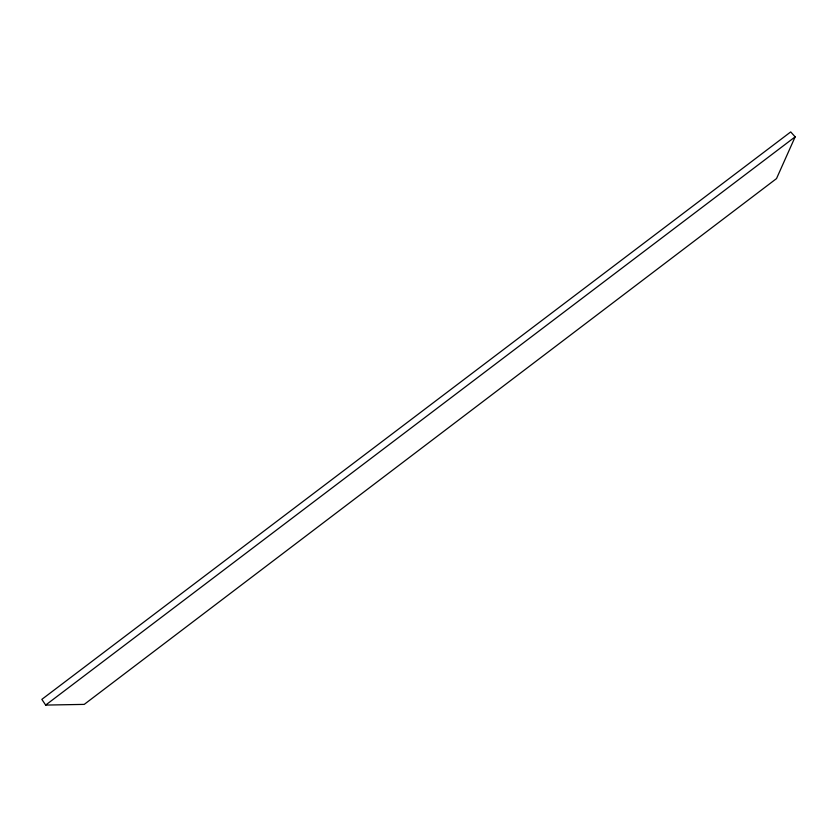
<?xml version="1.0" encoding="UTF-8"?>
<svg xmlns="http://www.w3.org/2000/svg" width="837" height="837" viewBox="0 0 837 837"><rect width="100%" height="100%" fill="white"/><g stroke="black" fill="none" stroke-linecap="round" stroke-linejoin="round"><path stroke-width="1.26" d="M795.15 136.86L776.506 178.605L84.234 704.388L45.658 705.078L41.85 699.366L790.724 131.922L795.15 136.86L45.658 705.078"/></g></svg>
